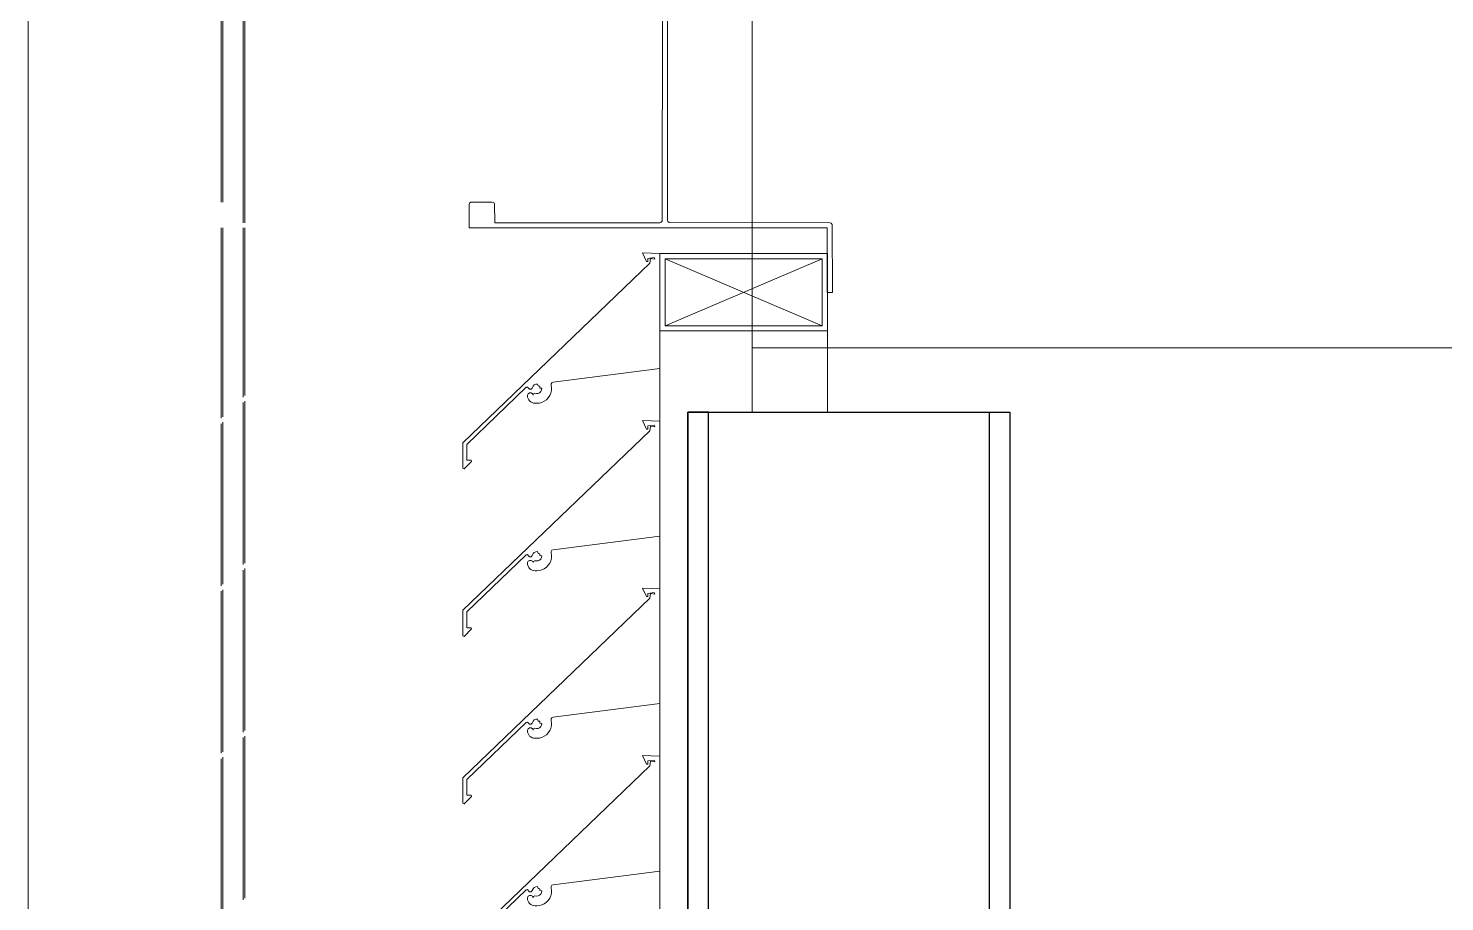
# Model space of a CAD drawing. Header units: millimetres. Extents: x -220592 to 404889, y -217665 to 38245.
# Drawn here: x 27510 to 28059, y -36431 to -36092 of the extents above; entities that cross this region are included whole.
import ezdxf

# ---------------------------------------------------------------- set-up
doc = ezdxf.new("R2010")
doc.units = ezdxf.units.MM
doc.set_wipeout_variables(frame=1)
doc.linetypes.add('XKITLINE00', pattern=[0])
for name, color, linetype in [('000 - 0_HIDE_OBJ_FRAMING_DEF_SUB_1', 7, 'Continuous'), ('000 - STRUCTURE_STEEL_FRAMING_SUB_COLOR_1', 7, 'Continuous'), ('000 - STRUCTURE_STEEL_FRAMING_SUB_COLOR_2', 7, 'Continuous'), ('000 - STRUCTURE_STEEL_FRAMING_WIPEOUT_', 7, 'Continuous')]:
    doc.layers.add(name, color=color, linetype=linetype)
doc.layers.add('Part', color=7, linetype='Continuous', lineweight=0)

# ---------------------------------------------------------------- blocks, each defined once
blk = doc.blocks.new('*A13995')
at = {"layer": 'Part', "color": 7, "linetype": 'XKITLINE00', "lineweight": 0}
for p, q in [((-171.648652, 139.556249), (-171.648652, 152.756135)), ((-172.298652, 152.406131), (-172.298652, 152.610427)), ((-172.298652, 151.756131), (-172.298652, 151.960427)), ((-172.298652, 151.106131), (-172.298652, 151.310427)), ((-172.298652, 150.456131), (-172.298652, 150.660427))]:
    blk.add_line(p, q, dxfattribs=at)
blk = doc.blocks.new('*A14268')
at = {"layer": 'Part', "color": 7, "linetype": 'XKITLINE00', "lineweight": 0}
for p, q in [((-172.298462, 151.106123), (-172.366148, 151.108745)), ((-172.366148, 151.108745), (-172.350613, 151.075258)), ((-172.338255, 151.068789), (-173.063377, 150.372543)), ((-172.350613, 151.075258), (-172.34549, 151.07567)), ((-172.34549, 151.07567), (-172.345361, 151.087861)), ((-172.345361, 151.087861), (-172.320378, 151.091001)), ((-172.335358, 151.087332), (-172.338255, 151.068789)), ((-172.335358, 151.087332), (-172.318342, 151.084428)), ((-172.320378, 151.091001), (-172.318342, 151.084428)), ((-172.298455, 150.660453), (-172.298462, 151.106123)), ((-172.712461, 150.607423), (-172.298455, 150.660453)), ((-173.048341, 150.366176), (-172.817326, 150.587579)), ((-172.817326, 150.587579), (-172.812166, 150.588671)), ((-172.810019, 150.562761), (-172.812659, 150.557287)), ((-172.812166, 150.588671), (-172.808512, 150.584044)), ((-172.804875, 150.565998), (-172.810019, 150.562761)), ((-172.808512, 150.584044), (-172.804048, 150.58019)), ((-172.798797, 150.56601), (-172.804875, 150.565998)), ((-172.804048, 150.58019), (-172.798154, 150.580396)), ((-172.793641, 150.562792), (-172.798797, 150.56601)), ((-172.798154, 150.580396), (-172.793971, 150.584553)), ((-172.793971, 150.584553), (-172.790857, 150.592126)), ((-172.790699, 150.55732), (-172.793641, 150.562792)), ((-172.790857, 150.592126), (-172.78619, 150.596913)), ((-172.788669, 150.562301), (-172.790699, 150.55732)), ((-172.783858, 150.564708), (-172.788669, 150.562301)), ((-172.78619, 150.596913), (-172.780114, 150.599703)), ((-172.77794, 150.563803), (-172.783858, 150.564708)), ((-172.780114, 150.599703), (-172.773442, 150.600125)), ((-172.77144, 150.564147), (-172.77794, 150.563803)), ((-172.773442, 150.600125), (-172.77112, 150.592735)), ((-172.765472, 150.566745), (-172.77144, 150.564147)), ((-172.77112, 150.592735), (-172.763955, 150.591791)), ((-172.76079, 150.571267), (-172.765472, 150.566745)), ((-172.763955, 150.591791), (-172.765124, 150.584731)), ((-172.765124, 150.584731), (-172.757418, 150.583625)), ((-172.757988, 150.577141), (-172.76079, 150.571267)), ((-172.757418, 150.583625), (-172.757988, 150.577141)), ((-172.726022, 150.55536), (-172.722024, 150.56479)), ((-172.722024, 150.56479), (-172.719801, 150.574789)), ((-172.720912, 150.595159), (-172.720672, 150.600681)), ((-172.719426, 150.585025), (-172.720912, 150.595159)), ((-172.720672, 150.600681), (-172.717536, 150.605233)), ((-172.719801, 150.574789), (-172.719426, 150.585025)), ((-172.717536, 150.605233), (-172.712461, 150.607423)), ((-172.812659, 150.557287), (-172.812163, 150.549517)), ((-172.812163, 150.549517), (-172.810428, 150.544021)), ((-172.810428, 150.544021), (-172.807674, 150.538958)), ((-172.807674, 150.538958), (-172.804002, 150.534515)), ((-172.804002, 150.534515), (-172.799549, 150.530857)), ((-172.799549, 150.530857), (-172.794479, 150.528117)), ((-172.794479, 150.528117), (-172.788978, 150.526398)), ((-172.788978, 150.526398), (-172.78325, 150.525762)), ((-172.78325, 150.525762), (-172.776451, 150.525664)), ((-172.776451, 150.525664), (-172.766238, 150.526449)), ((-172.766238, 150.526449), (-172.756337, 150.529072)), ((-172.756337, 150.529072), (-172.747074, 150.533445)), ((-172.747074, 150.533445), (-172.738758, 150.539423)), ((-172.738758, 150.539423), (-172.731662, 150.54681)), ((-172.731662, 150.54681), (-172.726022, 150.55536)), ((-173.063377, 150.372543), (-173.062824, 150.273392)), ((-173.047999, 150.30483), (-173.048341, 150.366176)), ((-173.058143, 150.270923), (-173.029494, 150.299812)), ((-173.030579, 150.304733), (-173.047999, 150.30483)), ((-173.029494, 150.299812), (-173.030579, 150.304733)), ((-173.062824, 150.273392), (-173.058143, 150.270923))]:
    blk.add_line(p, q, dxfattribs=at)
blk = doc.blocks.new('*A14269')
at = {"layer": 'Part', "color": 7, "linetype": 'XKITLINE00', "lineweight": 0}
for p, q in [((-172.338255, 151.718789), (-173.063377, 151.022543)), ((-172.298462, 151.756123), (-172.366148, 151.758745)), ((-172.366148, 151.758745), (-172.350613, 151.725258)), ((-172.350613, 151.725258), (-172.34549, 151.72567)), ((-172.34549, 151.72567), (-172.345361, 151.737861)), ((-172.345361, 151.737861), (-172.320378, 151.741001)), ((-172.335358, 151.737332), (-172.338255, 151.718789)), ((-172.335358, 151.737332), (-172.318342, 151.734428)), ((-172.320378, 151.741001), (-172.318342, 151.734428)), ((-172.298455, 151.310453), (-172.298462, 151.756123)), ((-172.712461, 151.257423), (-172.298455, 151.310453)), ((-173.048341, 151.016176), (-172.817326, 151.237579)), ((-172.817326, 151.237579), (-172.812166, 151.238671)), ((-172.812166, 151.238671), (-172.808512, 151.234044)), ((-172.808512, 151.234044), (-172.804048, 151.23019)), ((-172.804048, 151.23019), (-172.798154, 151.230396)), ((-172.798154, 151.230396), (-172.793971, 151.234553)), ((-172.793971, 151.234553), (-172.790857, 151.242126)), ((-172.790857, 151.242126), (-172.78619, 151.246913)), ((-172.78619, 151.246913), (-172.780114, 151.249703)), ((-172.780114, 151.249703), (-172.773442, 151.250125)), ((-172.773442, 151.250125), (-172.77112, 151.242735)), ((-172.77112, 151.242735), (-172.763955, 151.241791)), ((-172.76079, 151.221267), (-172.765472, 151.216745)), ((-172.763955, 151.241791), (-172.765124, 151.234731)), ((-172.765124, 151.234731), (-172.757418, 151.233625)), ((-172.757988, 151.227141), (-172.76079, 151.221267)), ((-172.757418, 151.233625), (-172.757988, 151.227141)), ((-172.722024, 151.21479), (-172.719801, 151.224789)), ((-172.720912, 151.245159), (-172.720672, 151.250681)), ((-172.719426, 151.235025), (-172.720912, 151.245159)), ((-172.720672, 151.250681), (-172.717536, 151.255233)), ((-172.719801, 151.224789), (-172.719426, 151.235025)), ((-172.717536, 151.255233), (-172.712461, 151.257423)), ((-172.810019, 151.212761), (-172.812659, 151.207287)), ((-172.812659, 151.207287), (-172.812163, 151.199517)), ((-172.812163, 151.199517), (-172.810428, 151.194021)), ((-172.810428, 151.194021), (-172.807674, 151.188958)), ((-172.804875, 151.215998), (-172.810019, 151.212761)), ((-172.807674, 151.188958), (-172.804002, 151.184515)), ((-172.798797, 151.21601), (-172.804875, 151.215998)), ((-172.804002, 151.184515), (-172.799549, 151.180857)), ((-172.799549, 151.180857), (-172.794479, 151.178117)), ((-172.793641, 151.212792), (-172.798797, 151.21601)), ((-172.794479, 151.178117), (-172.788978, 151.176398)), ((-172.790699, 151.20732), (-172.793641, 151.212792)), ((-172.788669, 151.212301), (-172.790699, 151.20732)), ((-172.788978, 151.176398), (-172.78325, 151.175762)), ((-172.783858, 151.214708), (-172.788669, 151.212301)), ((-172.77794, 151.213803), (-172.783858, 151.214708)), ((-172.78325, 151.175762), (-172.776451, 151.175664)), ((-172.77144, 151.214147), (-172.77794, 151.213803)), ((-172.776451, 151.175664), (-172.766238, 151.176449)), ((-172.765472, 151.216745), (-172.77144, 151.214147)), ((-172.766238, 151.176449), (-172.756337, 151.179072)), ((-172.756337, 151.179072), (-172.747074, 151.183445)), ((-172.747074, 151.183445), (-172.738758, 151.189423)), ((-172.738758, 151.189423), (-172.731662, 151.19681)), ((-172.731662, 151.19681), (-172.726022, 151.20536)), ((-172.726022, 151.20536), (-172.722024, 151.21479)), ((-173.063377, 151.022543), (-173.062824, 150.923392)), ((-173.047999, 150.95483), (-173.048341, 151.016176)), ((-173.058143, 150.920923), (-173.029494, 150.949812)), ((-173.030579, 150.954733), (-173.047999, 150.95483)), ((-173.029494, 150.949812), (-173.030579, 150.954733)), ((-173.062824, 150.923392), (-173.058143, 150.920923))]:
    blk.add_line(p, q, dxfattribs=at)
blk = doc.blocks.new('*A14270')
at = {"layer": 'Part', "color": 7, "linetype": 'XKITLINE00', "lineweight": 0}
for p, q in [((-172.298462, 152.406123), (-172.366148, 152.408745)), ((-172.366148, 152.408745), (-172.350613, 152.375258)), ((-172.350613, 152.375258), (-172.34549, 152.37567)), ((-172.34549, 152.37567), (-172.345361, 152.387861)), ((-172.345361, 152.387861), (-172.320378, 152.391001)), ((-172.335358, 152.387332), (-172.338255, 152.368789)), ((-172.335358, 152.387332), (-172.318342, 152.384428)), ((-172.320378, 152.391001), (-172.318342, 152.384428)), ((-172.298455, 151.960453), (-172.298462, 152.406123)), ((-172.338255, 152.368789), (-173.063377, 151.672543)), ((-172.712461, 151.907423), (-172.298455, 151.960453)), ((-173.048341, 151.666176), (-172.817326, 151.887579)), ((-172.817326, 151.887579), (-172.812166, 151.888671)), ((-172.812166, 151.888671), (-172.808512, 151.884044)), ((-172.808512, 151.884044), (-172.804048, 151.88019)), ((-172.804048, 151.88019), (-172.798154, 151.880396)), ((-172.798154, 151.880396), (-172.793971, 151.884553)), ((-172.793971, 151.884553), (-172.790857, 151.892126)), ((-172.790857, 151.892126), (-172.78619, 151.896913)), ((-172.78619, 151.896913), (-172.780114, 151.899703)), ((-172.780114, 151.899703), (-172.773442, 151.900125)), ((-172.773442, 151.900125), (-172.77112, 151.892735)), ((-172.77112, 151.892735), (-172.763955, 151.891791)), ((-172.763955, 151.891791), (-172.765124, 151.884731)), ((-172.765124, 151.884731), (-172.757418, 151.883625)), ((-172.757418, 151.883625), (-172.757988, 151.877141)), ((-172.720912, 151.895159), (-172.720672, 151.900681)), ((-172.719426, 151.885025), (-172.720912, 151.895159)), ((-172.720672, 151.900681), (-172.717536, 151.905233)), ((-172.719801, 151.874789), (-172.719426, 151.885025)), ((-172.717536, 151.905233), (-172.712461, 151.907423)), ((-172.810019, 151.862761), (-172.812659, 151.857287)), ((-172.812659, 151.857287), (-172.812163, 151.849517)), ((-172.812163, 151.849517), (-172.810428, 151.844021)), ((-172.810428, 151.844021), (-172.807674, 151.838958)), ((-172.804875, 151.865998), (-172.810019, 151.862761)), ((-172.807674, 151.838958), (-172.804002, 151.834515)), ((-172.798797, 151.86601), (-172.804875, 151.865998)), ((-172.804002, 151.834515), (-172.799549, 151.830857)), ((-172.799549, 151.830857), (-172.794479, 151.828117)), ((-172.793641, 151.862792), (-172.798797, 151.86601)), ((-172.794479, 151.828117), (-172.788978, 151.826398)), ((-172.790699, 151.85732), (-172.793641, 151.862792)), ((-172.788669, 151.862301), (-172.790699, 151.85732)), ((-172.788978, 151.826398), (-172.78325, 151.825762)), ((-172.783858, 151.864708), (-172.788669, 151.862301)), ((-172.77794, 151.863803), (-172.783858, 151.864708)), ((-172.78325, 151.825762), (-172.776451, 151.825664)), ((-172.77144, 151.864147), (-172.77794, 151.863803)), ((-172.776451, 151.825664), (-172.766238, 151.826449)), ((-172.765472, 151.866745), (-172.77144, 151.864147)), ((-172.766238, 151.826449), (-172.756337, 151.829072)), ((-172.76079, 151.871267), (-172.765472, 151.866745)), ((-172.757988, 151.877141), (-172.76079, 151.871267)), ((-172.756337, 151.829072), (-172.747074, 151.833445)), ((-172.747074, 151.833445), (-172.738758, 151.839423)), ((-172.738758, 151.839423), (-172.731662, 151.84681)), ((-172.731662, 151.84681), (-172.726022, 151.85536)), ((-172.726022, 151.85536), (-172.722024, 151.86479)), ((-172.722024, 151.86479), (-172.719801, 151.874789)), ((-173.063377, 151.672543), (-173.062824, 151.573392)), ((-173.047999, 151.60483), (-173.048341, 151.666176)), ((-173.030579, 151.604733), (-173.047999, 151.60483)), ((-173.029494, 151.599812), (-173.030579, 151.604733)), ((-173.062824, 151.573392), (-173.058143, 151.570923)), ((-173.058143, 151.570923), (-173.029494, 151.599812))]:
    blk.add_line(p, q, dxfattribs=at)
blk = doc.blocks.new('*A14271')
at = {"layer": 'Part', "color": 7, "linetype": 'XKITLINE00', "lineweight": 0}
for p, q in [((-172.298652, 152.756135), (-172.298652, 153.056135)), ((-171.648652, 153.056135), (-172.298652, 153.056135)), ((-172.278652, 152.776135), (-171.668652, 153.036135)), ((-172.278652, 153.036135), (-171.668652, 152.776135)), ((-172.278652, 152.776135), (-172.278652, 153.036135)), ((-172.278652, 153.036135), (-171.668652, 153.036135)), ((-171.668652, 153.036135), (-171.668652, 152.776135)), ((-171.648652, 152.756135), (-171.648652, 153.056135)), ((-171.668652, 152.776135), (-172.278652, 152.776135)), ((-172.298652, 152.756135), (-171.648652, 152.756135))]:
    blk.add_line(p, q, dxfattribs=at)
blk = doc.blocks.new('*A14272')
at = {"layer": 'Part', "color": 7, "linetype": 'XKITLINE00', "lineweight": 0}
for p, q in [((-172.298462, 153.056123), (-172.366148, 153.058745)), ((-172.366148, 153.058745), (-172.350613, 153.025258)), ((-172.34549, 153.02567), (-172.345361, 153.037861)), ((-172.345361, 153.037861), (-172.320378, 153.041001)), ((-172.335358, 153.037332), (-172.338255, 153.018789)), ((-172.335358, 153.037332), (-172.318342, 153.034428)), ((-172.320378, 153.041001), (-172.318342, 153.034428)), ((-172.298455, 152.610453), (-172.298462, 153.056123)), ((-172.338255, 153.018789), (-173.063377, 152.322543)), ((-172.350613, 153.025258), (-172.34549, 153.02567)), ((-172.712461, 152.557423), (-172.298455, 152.610453)), ((-172.817326, 152.537579), (-172.812166, 152.538671)), ((-172.812166, 152.538671), (-172.808512, 152.534044)), ((-172.793971, 152.534553), (-172.790857, 152.542126)), ((-172.790857, 152.542126), (-172.78619, 152.546913)), ((-172.78619, 152.546913), (-172.780114, 152.549703)), ((-172.780114, 152.549703), (-172.773442, 152.550125)), ((-172.773442, 152.550125), (-172.77112, 152.542735)), ((-172.77112, 152.542735), (-172.763955, 152.541791)), ((-172.763955, 152.541791), (-172.765124, 152.534731)), ((-172.720912, 152.545159), (-172.720672, 152.550681)), ((-172.719426, 152.535025), (-172.720912, 152.545159)), ((-172.720672, 152.550681), (-172.717536, 152.555233)), ((-172.717536, 152.555233), (-172.712461, 152.557423)), ((-173.048341, 152.316176), (-172.817326, 152.537579)), ((-172.810019, 152.512761), (-172.812659, 152.507287)), ((-172.812659, 152.507287), (-172.812163, 152.499517)), ((-172.812163, 152.499517), (-172.810428, 152.494021)), ((-172.810428, 152.494021), (-172.807674, 152.488958)), ((-172.804875, 152.515998), (-172.810019, 152.512761)), ((-172.808512, 152.534044), (-172.804048, 152.53019)), ((-172.807674, 152.488958), (-172.804002, 152.484515)), ((-172.798797, 152.51601), (-172.804875, 152.515998)), ((-172.804048, 152.53019), (-172.798154, 152.530396)), ((-172.804002, 152.484515), (-172.799549, 152.480857)), ((-172.793641, 152.512792), (-172.798797, 152.51601)), ((-172.798154, 152.530396), (-172.793971, 152.534553)), ((-172.790699, 152.50732), (-172.793641, 152.512792)), ((-172.788669, 152.512301), (-172.790699, 152.50732)), ((-172.783858, 152.514708), (-172.788669, 152.512301)), ((-172.77794, 152.513803), (-172.783858, 152.514708)), ((-172.77144, 152.514147), (-172.77794, 152.513803)), ((-172.765472, 152.516745), (-172.77144, 152.514147)), ((-172.76079, 152.521267), (-172.765472, 152.516745)), ((-172.765124, 152.534731), (-172.757418, 152.533625)), ((-172.757988, 152.527141), (-172.76079, 152.521267)), ((-172.757418, 152.533625), (-172.757988, 152.527141)), ((-172.756337, 152.479072), (-172.747074, 152.483445)), ((-172.747074, 152.483445), (-172.738758, 152.489423)), ((-172.738758, 152.489423), (-172.731662, 152.49681)), ((-172.731662, 152.49681), (-172.726022, 152.50536)), ((-172.726022, 152.50536), (-172.722024, 152.51479)), ((-172.722024, 152.51479), (-172.719801, 152.524789)), ((-172.719801, 152.524789), (-172.719426, 152.535025)), ((-172.799549, 152.480857), (-172.794479, 152.478117)), ((-172.794479, 152.478117), (-172.788978, 152.476398)), ((-172.788978, 152.476398), (-172.78325, 152.475762)), ((-172.78325, 152.475762), (-172.776451, 152.475664)), ((-172.776451, 152.475664), (-172.766238, 152.476449)), ((-172.766238, 152.476449), (-172.756337, 152.479072)), ((-173.063377, 152.322543), (-173.062824, 152.223392)), ((-173.047999, 152.25483), (-173.048341, 152.316176)), ((-173.062824, 152.223392), (-173.058143, 152.220923)), ((-173.058143, 152.220923), (-173.029494, 152.249812)), ((-173.030579, 152.254733), (-173.047999, 152.25483)), ((-173.029494, 152.249812), (-173.030579, 152.254733))]:
    blk.add_line(p, q, dxfattribs=at)
blk = doc.blocks.new('*A14278')
at = {"layer": 'Part', "color": 7, "linetype": 'XKITLINE00', "lineweight": 0}
for p, q in [((-171.648937, 154.40603), (-171.648981, 154.15603)), ((-171.628937, 154.406027), (-171.648937, 154.40603)), ((-171.628982, 154.146027), (-171.628937, 154.406027)), ((-171.648981, 154.15603), (-173.03898, 154.156273)), ((-173.03898, 154.156273), (-173.038236, 154.062446)), ((-172.938996, 154.066255), (-172.938984, 154.136255)), ((-172.938984, 154.136255), (-172.295157, 154.135382)), ((-172.295157, 154.135382), (-172.29067, 154.131698)), ((-172.268224, 154.129965), (-172.26454, 154.134452)), ((-172.26454, 154.134452), (-172.258984, 154.136137)), ((-172.258984, 154.136137), (-171.635157, 154.136789)), ((-171.635157, 154.136789), (-171.630669, 154.140471)), ((-171.630669, 154.140471), (-171.628982, 154.146027)), ((-172.29067, 154.131698), (-172.288986, 154.126142)), ((-172.288986, 154.126142), (-172.289912, 153.182315)), ((-172.26915, 153.186138), (-172.268986, 154.126138)), ((-172.268986, 154.126138), (-172.268224, 154.129965)), ((-173.038236, 154.062446), (-173.034553, 154.057957)), ((-173.034553, 154.057957), (-173.028998, 154.056271)), ((-173.028998, 154.056271), (-172.945171, 154.057018)), ((-172.945171, 154.057018), (-172.940682, 154.0607)), ((-172.940682, 154.0607), (-172.938996, 154.066255)), ((-173.032965, 153.25551), (-173.037453, 153.251828)), ((-172.949138, 153.256257), (-173.032965, 153.25551)), ((-172.943582, 153.254571), (-172.949138, 153.256257)), ((-172.9399, 153.250082), (-172.943582, 153.254571)), ((-173.039139, 153.246273), (-173.039155, 153.156273)), ((-173.037453, 153.251828), (-173.039139, 153.246273)), ((-172.939152, 153.176255), (-172.9399, 153.250082)), ((-173.039155, 153.156273), (-171.649155, 153.15603)), ((-172.299152, 153.176144), (-172.939152, 153.176255)), ((-172.293596, 153.177828), (-172.299152, 153.176144)), ((-172.289912, 153.182315), (-172.293596, 153.177828)), ((-172.267465, 153.180582), (-172.26915, 153.186138)), ((-172.262978, 153.176899), (-172.267465, 153.180582)), ((-171.639152, 153.176028), (-172.262978, 153.176899)), ((-171.649155, 153.15603), (-171.649199, 152.90603)), ((-171.633596, 153.174342), (-171.639152, 153.176028)), ((-171.629914, 153.169854), (-171.633596, 153.174342)), ((-171.629199, 152.906027), (-171.629914, 153.169854)), ((-171.649199, 152.90603), (-171.629199, 152.906027))]:
    blk.add_line(p, q, dxfattribs=at)
blk = doc.blocks.new('*A13993')
at = {"layer": '000 - 0_HIDE_OBJ_FRAMING_DEF_SUB_1', "color": 7, "linetype": 'XKITLINE00', "lineweight": 0}
for p, q in [((-169.903485, 152.440805), (-171.153485, 152.440805)), ((-171.153485, 152.440805), (-171.153485, 124.940805)), ((-171.073485, 124.940805), (-171.073485, 152.440805)), ((-169.983485, 124.940805), (-169.983485, 152.440805)), ((-169.903485, 152.440805), (-169.903485, 149.690805))]:
    blk.add_line(p, q, dxfattribs=at)
blk = doc.blocks.new('*A13473')
at = {"layer": '000 - 0_HIDE_OBJ_FRAMING_DEF_SUB_1', "color": 7, "linetype": 'XKITLINE00', "lineweight": 0}
blk.add_line((-170.903358, 152.440805), (-170.903358, 152.690792), dxfattribs=at)
blk = doc.blocks.new('*A13991')
at = {"layer": '000 - 0_HIDE_OBJ_FRAMING_DEF_SUB_1', "color": 7, "linetype": 'XKITLINE00', "lineweight": 0}
for p, q in [((-170.903349, 154.690792), (-166.903349, 154.690792)), ((-170.903349, 152.690792), (-170.903349, 154.690792)), ((-166.903349, 154.690792), (-166.903349, 152.690792)), ((-166.903349, 152.690792), (-170.903349, 152.690792))]:
    blk.add_line(p, q, dxfattribs=at)
blk = doc.blocks.new('*A13996')
at = {"layer": '000 - 0_HIDE_OBJ_FRAMING_DEF_SUB_1', "color": 7, "linetype": 'XKITLINE00', "lineweight": 0}
for p, q in [((-173.713199, 147.288511), (-173.713199, 160.088511)), ((-172.87913, 153.176245), (-172.87913, 154.136174)), ((-172.873025, 153.176244), (-172.873025, 154.136166)), ((-172.964598, 153.256119), (-172.964598, 154.056845)), ((-172.958493, 153.256174), (-172.958493, 154.056899)), ((-172.964598, 152.417389), (-172.964598, 153.15626)), ((-172.958493, 152.42325), (-172.958493, 153.156259)), ((-172.87913, 152.499453), (-172.87913, 153.156245)), ((-172.873025, 152.505315), (-172.873025, 153.156244)), ((-172.873025, 151.855315), (-172.873025, 152.484198)), ((-172.87913, 151.849453), (-172.87913, 152.478347)), ((-172.964598, 151.767389), (-172.964598, 152.396435)), ((-172.958493, 151.77325), (-172.958493, 152.402286)), ((-172.87913, 151.199453), (-172.87913, 151.828347)), ((-172.873025, 151.205315), (-172.873025, 151.834198)), ((-172.964598, 151.117389), (-172.964598, 151.746435)), ((-172.958493, 151.12325), (-172.958493, 151.752286)), ((-172.87913, 150.549453), (-172.87913, 151.178347)), ((-172.873025, 150.555315), (-172.873025, 151.184198)), ((-172.964598, 150.467389), (-172.964598, 151.096435)), ((-172.958493, 150.47325), (-172.958493, 151.102286))]:
    blk.add_line(p, q, dxfattribs=at)
blk = doc.blocks.new('W-1-PP18-ST_20260402-011103_LOWER_PL')
at = {"layer": '000 - 0_HIDE_OBJ_FRAMING_DEF_SUB_1', "color": 7, "lineweight": 0, "xscale": 100, "yscale": 100, "zscale": 100}
for name in ['*A13473', '*A13996', '*A13991', '*A13993']:
    blk.add_blockref(name, (17759.3349, -35779.0805), dxfattribs=at)
blk = doc.blocks.new('*U28801')
at = {"color": 7}
blk.add_wipeout([(0, 0), (0, 125), (4877, 125), (4877, 0)], dxfattribs=at).dxf.layer = '000 - STRUCTURE_STEEL_FRAMING_WIPEOUT_'
at = {"layer": '000 - STRUCTURE_STEEL_FRAMING_SUB_COLOR_1', "color": 7}
for points in [[(0, 125), (0, 117), (4877, 117), (4877, 125)], [(0, 0), (0, 8), (4877, 8), (4877, 0)]]:
    blk.add_lwpolyline(points, close=True, dxfattribs=at)
at = {"layer": '000 - STRUCTURE_STEEL_FRAMING_SUB_COLOR_2', "color": 7}
blk.add_lwpolyline([(0, 0), (0, 125), (4877, 125), (4877, 0)], close=True, dxfattribs=at)
blk = doc.blocks.new('W-1-PP18-ST_20260402-014810LOPL_MAIN_ST')
at = {"color": 7, "rotation": 90}
blk.add_blockref('*U28801', (769, -25412), dxfattribs=at)

msp = doc.modelspace()

# ---------------------------------------------------------------- block references
at = {"color": 7, "lineweight": 0, "xscale": 100, "yscale": 100, "zscale": 100}
for name in ['*A14278', '*A14272', '*A14271', '*A13995', '*A14270', '*A14269', '*A14268']:
    msp.add_blockref(name, (44984.4833, -51484.8507), dxfattribs=at)

# ---------------------------------------------------------------- next in the draw order: block references
at = {"layer": 'Defpoints', "color": 7}
msp.add_blockref('W-1-PP18-ST_20260402-011103_LOWER_PL', (27121.4984, -15705.7702), dxfattribs=at)

# ---------------------------------------------------------------- next in the draw order: block references
msp.add_blockref('W-1-PP18-ST_20260402-014810LOPL_MAIN_ST', (27121.4984, -15705.7702), dxfattribs=at)

doc.saveas('drawing.dxf')
